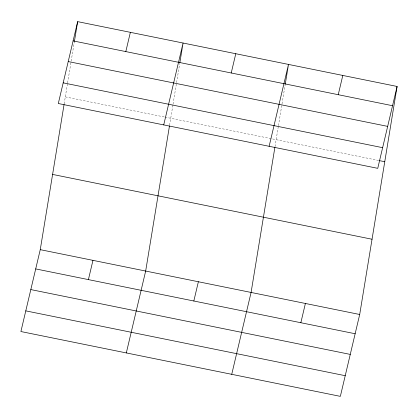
<?xml version="1.0" encoding="UTF-8"?>
<svg xmlns="http://www.w3.org/2000/svg" width="418" height="418" viewBox="0 0 418 418"><rect width="100%" height="100%" fill="white"/><g stroke="black" fill="none" stroke-linecap="round" stroke-linejoin="round"><path stroke-width="0.31" stroke-dasharray="2.09 1.57" d="M64.163 103.873L67.507 83.496M67.611 82.858L74.305 42.046M169.583 125.269L172.927 104.887M173.031 104.249L179.724 63.437M275.002 146.661L278.341 126.278M278.445 125.64L281.899 104.599M282.004 103.962L285.144 84.828M65.312 96.887L164.379 116.988M165.016 117.118L379.006 160.549"/><path stroke-width="0.63" d="M397.1 86.463L377.747 168.339L58.301 103.512L77.654 21.637L397.1 86.463L359.699 314.488L340.346 396.363L20.9 331.537L40.253 249.661L64.064 104.51M74.409 41.408L77.654 21.637M169.478 125.902L145.673 271.052L126.32 352.928M179.829 62.799L183.074 43.028L163.715 124.904M274.898 147.298L251.087 292.448L231.734 374.319M285.248 84.19L288.488 64.424L269.135 146.295M125.813 51.586L130.364 32.332M88.412 279.611L92.963 260.357M231.227 72.983L235.778 53.729M193.827 301.007L198.378 281.753M338.24 94.698L342.797 75.444M300.845 322.722L305.396 303.468M73.103 40.891L392.549 105.717M68.218 61.556L387.664 126.382M63.186 82.848L382.632 147.674M379.649 160.674L384.759 161.714M52.595 174.416L372.041 239.242M40.253 249.661L359.699 314.488M35.702 268.915L355.148 333.742M30.817 289.58L350.263 354.407M25.785 310.872L345.231 375.698"/></g></svg>
